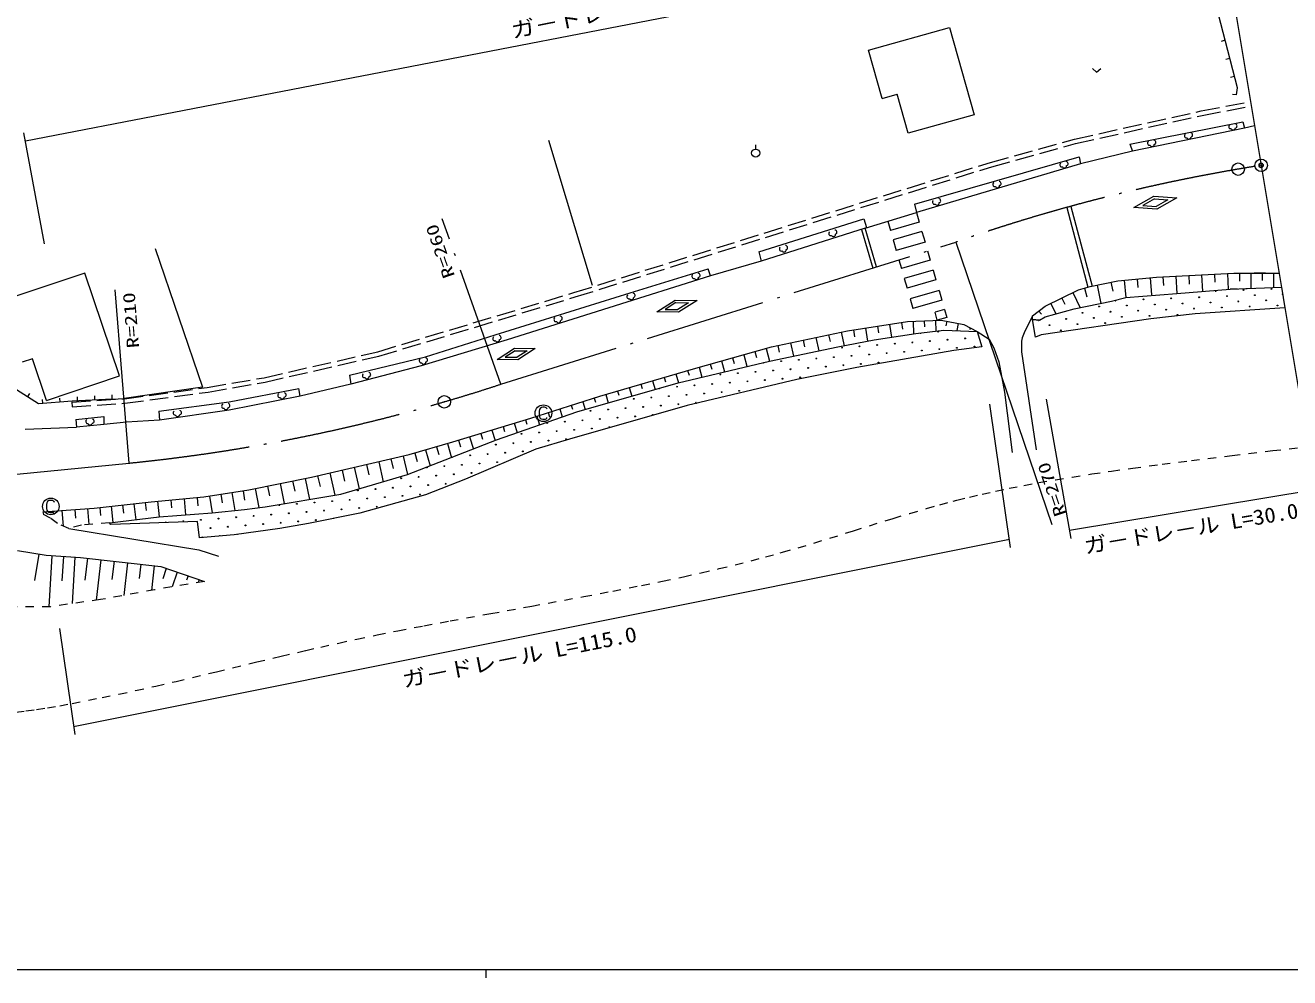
# Model space of a CAD drawing. Units: millimetres, scale not verified. Extents: x 20499 to 660499, y -46940 to 313060.
# Drawn here: x 393090 to 545244, y 137060 to 251617 of the extents above; entities that cross this region are included whole.
import ezdxf
from ezdxf.enums import TextEntityAlignment as Align

# ---------------------------------------------------------------- set-up
doc = ezdxf.new("R2010")
doc.units = ezdxf.units.MM
doc.header["$LTSCALE"] = 1000
doc.header["$PDMODE"] = 32
doc.header["$PDSIZE"] = 500
for name, pattern in [('USER1', [3, 2.25, -0.75]), ('USER2', [18.5, 14.557377, -1.819672, 0.303279, -1.819672]), ('USER3', [2, 1, -1])]:
    doc.linetypes.add(name, pattern=pattern)
for name, color, linetype, lineweight in [('M-BGD', 7, 'Continuous', 13), ('M-BMK-LINE', 2, 'USER2', 13), ('M-BMK-SRVR', 3, 'Continuous', 13), ('M-STR-HTXT', 7, 'Continuous', 13), ('M-TTL-BAND', 7, 'Continuous', 13)]:
    doc.layers.add(name, color=color, linetype=linetype, lineweight=lineweight)
doc.layers.add('M-OTRS', color=6, linetype='Continuous')
doc.styles.add('ＭＳ ゴシック', font='')
doc.styles.get('ＭＳ ゴシック').set_extended_font_data('MS Gothic')

# ---------------------------------------------------------------- blocks, each defined once
blk = doc.blocks.new('BUHIN1')
at = {"color": 3, "linetype": 'Continuous', "lineweight": 13}
for radius in [750, 22.5]:
    blk.add_circle((0, 0), radius, dxfattribs=at)
blk = doc.blocks.new('BUHIN13')
at = {"color": 6, "linetype": 'Continuous', "lineweight": 13}
for radius in [50, 1.5]:
    blk.add_circle((0, 0), radius, dxfattribs=at)
blk = doc.blocks.new('BUHIN5')
at = {"color": 7, "linetype": 'Continuous', "lineweight": 13}
blk.add_lwpolyline([(440, 475), (400, 570), (330, 640), (235, 695), (120, 725), (-75, 725), (-230, 695), (-390, 585), (-485, 445), (-525, 245), (-525, -245), (-485, -455), (-410, -580), (-265, -685), (-85, -725), (105, -725), (250, -710), (325, -665), (395, -600), (425, -530)], dxfattribs=at)
blk.add_circle((0, 0), 1000, dxfattribs=at)
blk = doc.blocks.new('BUHIN9')
at = {"color": 7, "linetype": 'Continuous', "lineweight": 13}
blk.add_line((0, 0), (500, 0), dxfattribs=at)
blk = doc.blocks.new('BUHIN12')
at = {"color": 7, "linetype": 'Continuous', "lineweight": 13}
blk.add_lwpolyline([(-345, 305), (-422, 265), (-482, 175), (-500, 98), (-500, 20), (-482, -60), (-442, -118), (-385, -158), (-305, -175), (-268, -175), (-235, -235), (-195, -305), (-118, -365), (-40, -382), (35, -382), (98, -365), (175, -325), (212, -285), (232, -235), (265, -175), (305, -175), (382, -158), (440, -118), (480, -60), (500, 20), (500, 98), (480, 175), (420, 265), (342, 305)], dxfattribs=at)

msp = doc.modelspace()

# ---------------------------------------------------------------- linework, layer by layer
at = {"layer": 'M-BGD'}
for p, q in [((494552, 248609), (504316, 251365)), ((504316, 251365), (507280, 240866)), ((504316, 251365), (507280, 240866)), ((496188, 242816), (494552, 248609)), ((538860, 243237), (538945, 244084)), ((496188, 242816), (498009, 243330)), ((499337, 238624), (498009, 243330)), ((507280, 240866), (499337, 238624)), ((525991, 237310), (539622, 240020)), ((539792, 239258), (526330, 236464)), ((539622, 240020), (539792, 239258)), ((541026, 239515), (539792, 239258)), ((456056, 237818), (461306, 220377)), ((480980, 236738), (480980, 237259)), ((526330, 236464), (520064, 234940)), ((525991, 237310), (526330, 236464)), ((500083, 230114), (519895, 235786)), ((520064, 234940), (500337, 229098)), ((519895, 235786), (520064, 234940)), ((500083, 230114), (500337, 229098)), ((518902, 229841), (521458, 220251)), ((526499, 229690), (528904, 231058)), ((528978, 230735), (527578, 229938)), ((527578, 229938), (529185, 229832)), ((528904, 231058), (531664, 230876)), ((528978, 230735), (530586, 230629)), ((530586, 230629), (529185, 229832)), ((531664, 230876), (529260, 229509)), ((481372, 224356), (493987, 228336)), ((493987, 228336), (494318, 227287)), ((494156, 227235), (500337, 229098)), ((500337, 229098), (500673, 227936)), ((518408, 229699), (520961, 220123)), ((529260, 229509), (526499, 229690)), ((494156, 227235), (481626, 223256)), ((493733, 227066), (495074, 222419)), ((495507, 222554), (494156, 227235)), ((496874, 228055), (497198, 226933)), ((500673, 227936), (497198, 226933)), ((500992, 226830), (497517, 225827)), ((500992, 226830), (501363, 225545)), ((497517, 225827), (497888, 224542)), ((501363, 225545), (497888, 224542)), ((408728, 224780), (414400, 208100)), ((481372, 224356), (481626, 223256)), ((501671, 224478), (501995, 223354)), ((465878, 219446), (475276, 222324)), ((475530, 221478), (475276, 222324)), ((481626, 223256), (475530, 221478)), ((498217, 223400), (498520, 222352)), ((501995, 223354), (498520, 222352)), ((502336, 222171), (498862, 221169)), ((502336, 222171), (502678, 220989)), ((400261, 221816), (391475, 218867)), ((404410, 209455), (400261, 221816)), ((475530, 221478), (451061, 213773)), ((498862, 221169), (499203, 219986)), ((502678, 220989), (499203, 219986)), ((521250, 220208), (524552, 220885)), ((523727, 220716), (523951, 219623)), ((524552, 220885), (529208, 221308)), ((525328, 220956), (525517, 218878)), ((526880, 221097), (526972, 220090)), ((528432, 221238), (528619, 219178)), ((529208, 221308), (533865, 221562)), ((529984, 221351), (530041, 220309)), ((531537, 221435), (531650, 219363)), ((533089, 221520), (533145, 220491)), ((533865, 221562), (538522, 221816)), ((534641, 221605), (534751, 219591)), ((536194, 221689), (536247, 220705)), ((537746, 221774), (537851, 219849)), ((538522, 221816), (543958, 221816)), ((539202, 221816), (539202, 220859)), ((540561, 221816), (540561, 219942)), ((542332, 221816), (540977, 221816)), ((541919, 221816), (541919, 220910)), ((542332, 221816), (543958, 221816)), ((543278, 221816), (543278, 220074)), ((449622, 214366), (465878, 219446)), ((503049, 219701), (499574, 218698)), ((503049, 219701), (503385, 218538)), ((515831, 217837), (519810, 219784)), ((519147, 219460), (520033, 217650)), ((519810, 219784), (521250, 220208)), ((520530, 219996), (520841, 218939)), ((522076, 220378), (522529, 218168)), ((525517, 218878), (531650, 219363)), ((531650, 219363), (538098, 219869)), ((538098, 219869), (544239, 220123)), ((544239, 220123), (544653, 217637)), ((469095, 217160), (471305, 218561)), ((471390, 218259), (470103, 217443)), ((471305, 218561), (473921, 218514)), ((471390, 218259), (472914, 218232)), ((472914, 218232), (471626, 217416)), ((473921, 218514), (471711, 217113)), ((473667, 218514), (473921, 218514)), ((499574, 218698), (499910, 217535)), ((503385, 218538), (499910, 217535)), ((514307, 216652), (515831, 217837)), ((516494, 218162), (517107, 216910)), ((517821, 218811), (518191, 218055)), ((519302, 217498), (523790, 218430)), ((523790, 218430), (525517, 218878)), ((544653, 217637), (533865, 216906)), ((471711, 217113), (469095, 217160)), ((470103, 217443), (471626, 217416)), ((499236, 215974), (503300, 216144)), ((503705, 217431), (502563, 217101)), ((502837, 216153), (502563, 217101)), ((502623, 216116), (502676, 214838)), ((503978, 216482), (502837, 216153)), ((503300, 216144), (506010, 215636)), ((503705, 217431), (503978, 216482)), ((514307, 216652), (513291, 214620)), ((514307, 216228), (514307, 216652)), ((514307, 216228), (515154, 216144)), ((514646, 214112), (514307, 216228)), ((515069, 217245), (515371, 216857)), ((515154, 216144), (515831, 216567)), ((528531, 216313), (515323, 214366)), ((515831, 216567), (519302, 217498)), ((533865, 216906), (528531, 216313)), ((482896, 212926), (492040, 214874)), ((491278, 214712), (491627, 213075)), ((492040, 214874), (499236, 215974)), ((492760, 214984), (492885, 214163)), ((494199, 215204), (494442, 213616)), ((495638, 215424), (495757, 214646)), ((497077, 215644), (497315, 214087)), ((498517, 215864), (498636, 215086)), ((499914, 216003), (499977, 214493)), ((500252, 214535), (503639, 214958)), ((501268, 216059), (501297, 215364)), ((503639, 214958), (507618, 214789)), ((503978, 216017), (503878, 215485)), ((505333, 215763), (505170, 214893)), ((506010, 215636), (507618, 214789)), ((506814, 215213), (506714, 215022)), ((507618, 214789), (509058, 213858)), ((507618, 214789), (508211, 212926)), ((507618, 214789), (508211, 212926)), ((513291, 214620), (513037, 214027)), ((451061, 213773), (440732, 210640)), ((441240, 211741), (449622, 214366)), ((483658, 213089), (483826, 212300)), ((485182, 213413), (485520, 211830)), ((486706, 213738), (486876, 212941)), ((488230, 214063), (488572, 212457)), ((489754, 214387), (489926, 213579)), ((490854, 212926), (495257, 213773)), ((495257, 213773), (500252, 214535)), ((509058, 213858), (509650, 212842)), ((513037, 214027), (512952, 213604)), ((512952, 213604), (512952, 212334)), ((515323, 214366), (514646, 214112)), ((432096, 209540), (441240, 211741)), ((449876, 211402), (451959, 212766)), ((452044, 212479), (450831, 211685)), ((450831, 211685), (452281, 211680)), ((451959, 212766), (454448, 212757)), ((452044, 212479), (453494, 212474)), ((453494, 212474), (452281, 211680)), ((454448, 212757), (452365, 211394)), ((473498, 210302), (482896, 212926)), ((478197, 211614), (478385, 210943)), ((479540, 211989), (479929, 210597)), ((480882, 212364), (481084, 211643)), ((482225, 212739), (482647, 211227)), ((482647, 211227), (490854, 212926)), ((504824, 212503), (493140, 210471)), ((504824, 212503), (493140, 210471)), ((508211, 212926), (504824, 212503)), ((508211, 212926), (504824, 212503)), ((509650, 212842), (510243, 211148)), ((512952, 212334), (514730, 200565)), ((393950, 211493), (392729, 211083)), ((395624, 206506), (393950, 211493)), ((440732, 210640), (432265, 208439)), ((452365, 211394), (449876, 211402)), ((462237, 207000), (473498, 210302)), ((471635, 208608), (482647, 211227)), ((472794, 210096), (472960, 209531)), ((474169, 210490), (474503, 209296)), ((475512, 210865), (475686, 210243)), ((476855, 211239), (477216, 209946)), ((493140, 210471), (485944, 209032)), ((493140, 210471), (485944, 209032)), ((510243, 211148), (510920, 207508)), ((395624, 206506), (404410, 209455)), ((432096, 209540), (432265, 208439)), ((459443, 205137), (471635, 208608)), ((468572, 208858), (468880, 207807)), ((469979, 209270), (470134, 208744)), ((471387, 209683), (471698, 208623)), ((485944, 209032), (472736, 205899)), ((485944, 209032), (472736, 205899)), ((414400, 208100), (405002, 206746)), ((417618, 206322), (426000, 207931)), ((426169, 207000), (417618, 205306)), ((426169, 207000), (426000, 207931)), ((432265, 208439), (426169, 207000)), ((453940, 204375), (462237, 207000)), ((462941, 207207), (463235, 206203)), ((464349, 207619), (464498, 207110)), ((465756, 208032), (466060, 206996)), ((467164, 208445), (467317, 207921)), ((510920, 207508), (511852, 200226)), ((403563, 206661), (405002, 206746)), ((409151, 205222), (417618, 206322)), ((457397, 205469), (457697, 204523)), ((472736, 205899), (458596, 201835)), ((472736, 205899), (458596, 201835)), ((458780, 205907), (458923, 205456)), ((460163, 206344), (460455, 205422)), ((461546, 206782), (461699, 206298)), ((399160, 204206), (402547, 204544)), ((399160, 204206), (399245, 203274)), ((402547, 204544), (402547, 203613)), ((409236, 204121), (405256, 203867)), ((409151, 205222), (409236, 204121)), ((417618, 205306), (409236, 204121)), ((444542, 201496), (453940, 204375)), ((449791, 201750), (459443, 205137)), ((453269, 204170), (453435, 203627)), ((454632, 204594), (454959, 203559)), ((456014, 205032), (456171, 204536)), ((393064, 203020), (399245, 203274)), ((402547, 203613), (399245, 203274)), ((405256, 203867), (402547, 203613)), ((447899, 202525), (448108, 201843)), ((449241, 202936), (449625, 201684)), ((450584, 203347), (450766, 202751)), ((451926, 203758), (452275, 202620)), ((439068, 197582), (449791, 201750)), ((439292, 199972), (444542, 201496)), ((442573, 200925), (442839, 200010)), ((443886, 201306), (444385, 199588)), ((445214, 201702), (445457, 200908)), ((446556, 202113), (447008, 200638)), ((458596, 201835), (454532, 200650)), ((458596, 201835), (454532, 200650)), ((427524, 197263), (439292, 199972)), ((437086, 199464), (437356, 198289)), ((438557, 199803), (439068, 197582)), ((439948, 200163), (440243, 199148)), ((441261, 200544), (441821, 198614)), ((454532, 200650), (446066, 197009)), ((454532, 200650), (446066, 197009)), ((431202, 198110), (431509, 196776)), ((432673, 198449), (433269, 195860)), ((434144, 198787), (434433, 197532)), ((435615, 199126), (436174, 196695)), ((419988, 195739), (427524, 197263)), ((423756, 196501), (424243, 194092)), ((425263, 196806), (425512, 195576)), ((426771, 197111), (427279, 194598)), ((428260, 197433), (428556, 196146)), ((429731, 197771), (430344, 195109)), ((431080, 195231), (439068, 197582)), ((446066, 197009), (441240, 195146)), ((408220, 194300), (414570, 194892)), ((413776, 194818), (413868, 193835)), ((414570, 194892), (419988, 195739)), ((415247, 194998), (415563, 192977)), ((416602, 195210), (416766, 194162)), ((417956, 195422), (418296, 193250)), ((419311, 195633), (419486, 194513)), ((420742, 195892), (421204, 193606)), ((421936, 193707), (431080, 195231)), ((422249, 196197), (422487, 195018)), ((441240, 195146), (433366, 192945)), ((395181, 193114), (401362, 193538)), ((397499, 193273), (397629, 191382)), ((399044, 193379), (399115, 192352)), ((400590, 193485), (400721, 191573)), ((401362, 193538), (408220, 194300)), ((402048, 193615), (402155, 192651)), ((403420, 193767), (403637, 191811)), ((404791, 193919), (404899, 192950)), ((406163, 194072), (406376, 192149)), ((407534, 194224), (407640, 193271)), ((409014, 194374), (409189, 192496)), ((410601, 194522), (410690, 193572)), ((412189, 194670), (412369, 192737)), ((415563, 192977), (419480, 193368)), ((419480, 193368), (421936, 193707)), ((395181, 193114), (395266, 192776)), ((396419, 193199), (396445, 192818)), ((403224, 191760), (409189, 192496)), ((403394, 191590), (403224, 191760)), ((413808, 191929), (403394, 191590)), ((409189, 192496), (415563, 192977)), ((414062, 189982), (413808, 191929)), ((414062, 189982), (413808, 191929)), ((433366, 192945), (427185, 191675)), ((433366, 192945), (427185, 191675)), ((398314, 191082), (413977, 188542)), ((418210, 190320), (414062, 189982)), ((418210, 190320), (414062, 189982)), ((423714, 191082), (418210, 190320)), ((423714, 191082), (418210, 190320)), ((427185, 191675), (423714, 191082)), ((427185, 191675), (423714, 191082)), ((392133, 188458), (395604, 187865)), ((394736, 188014), (394196, 184849)), ((395604, 187865), (399753, 187611)), ((395604, 187865), (399753, 187611)), ((396296, 187823), (395920, 181684)), ((397679, 187738), (397499, 184796)), ((399062, 187654), (398719, 182052)), ((399753, 187611), (409405, 186510)), ((400558, 187520), (400256, 184873)), ((402166, 187336), (401610, 182459)), ((403775, 187153), (403523, 184946)), ((413977, 188542), (416348, 187780)), ((405384, 186969), (404936, 183042)), ((406992, 186786), (406796, 185065)), ((408601, 186602), (408264, 183647)), ((409405, 186510), (414654, 184732)), ((410061, 186288), (409642, 185051)), ((411374, 185844), (410775, 184077)), ((412686, 185399), (412506, 184869)), ((413998, 184955), (413878, 184601))]:
    msp.add_line(p, q, dxfattribs=at)
at = {"layer": 'M-BGD', "linetype": 'USER1'}
for p, q in [((534602, 241321), (540452, 242423)), ((519339, 237929), (534602, 241321)), ((519472, 237395), (534712, 240782)), ((534712, 240782), (540554, 241882)), ((509241, 235129), (519339, 237929)), ((509396, 234601), (519472, 237395)), ((493484, 230215), (509241, 235129)), ((493648, 229690), (509396, 234601)), ((459113, 219464), (493484, 230215)), ((459274, 218938), (493648, 229690)), ((435512, 212358), (459113, 219464)), ((435652, 211826), (459274, 218938)), ((421828, 209233), (435512, 212358)), ((421936, 208693), (435652, 211826)), ((414994, 208052), (421828, 209233)), ((415078, 207508), (421936, 208693)), ((405032, 206701), (414994, 208052)), ((405087, 206153), (415078, 207508)), ((398701, 206279), (405032, 206701)), ((398701, 206279), (398737, 205730)), ((398737, 205730), (405087, 206153))]:
    msp.add_line(p, q, dxfattribs=at)
at = {"layer": 'M-BGD', "linetype": 'USER3'}
for p, q in [((540977, 219954), (538098, 219869)), ((515154, 216144), (514307, 216228)), ((503639, 214958), (507618, 214789)), ((396112, 192352), (395266, 192776)), ((396959, 191675), (396112, 192352)), ((403224, 191760), (399838, 191506)), ((398314, 191082), (396959, 191675)), ((399838, 191506), (398314, 191082)), ((414654, 184732), (408643, 183716)), ((408643, 183716), (402124, 182531)), ((396112, 181684), (391032, 181684)), ((402124, 182531), (396112, 181684))]:
    msp.add_line(p, q, dxfattribs=at)
at = {"layer": 'M-BGD'}
for points in [[(538860, 243237), (538945, 244084), (535812, 256360)], [(521508, 246439), (522008, 245967), (522508, 246439)], [(403563, 206661), (398737, 206407), (394673, 206068), (390694, 208608), (387815, 219700)]]:
    msp.add_lwpolyline(points, dxfattribs=at)
at = {"layer": 'M-BGD', "linetype": 'USER3'}
msp.add_lwpolyline([(391968, 169006), (393154, 169148), (394449, 169325), (395752, 169523), (397242, 169772), (398730, 170040), (402339, 170756), (404355, 171165), (406365, 171593), (408809, 172138), (411246, 172701), (416097, 173861), (420949, 175037), (423891, 175740), (426847, 176424), (428649, 176827), (430805, 177316), (432975, 177786), (435451, 178301), (437932, 178797), (441063, 179398), (444209, 179982), (449118, 180869), (454040, 181750), (460295, 182899), (463775, 183563), (467251, 184246), (469770, 184760), (472285, 185294), (474433, 185769), (476577, 186264), (478501, 186727), (480421, 187211), (482180, 187674), (483944, 188159), (484214, 188235), (486097, 188776), (487985, 189339), (492753, 190819), (497528, 192309), (499519, 192911), (501525, 193496), (503122, 193943), (504734, 194373), (505189, 194490), (506701, 194866), (508218, 195222), (509848, 195583), (511482, 195924), (513258, 196274), (515048, 196605), (517050, 196955), (519055, 197284), (521430, 197652), (523818, 198001), (526347, 198354), (529878, 198825), (533409, 199276), (538300, 199875), (543202, 200455), (547429, 200948)], dxfattribs=at)
at = {"layer": 'M-BGD'}
for centre, radius in [((480980, 236247), 484), ((536330, 219650), 50), ((539681, 219775), 50), ((541047, 219154), 50), ((543033, 219899), 50), ((522302, 217786), 50), ((525654, 217910), 50), ((527640, 218656), 50), ((529006, 218035), 50), ((530992, 218780), 50), ((532357, 218160), 50), ((533723, 217539), 50), ((534344, 218905), 50), ((535709, 218284), 50), ((537075, 217664), 50), ((537695, 219030), 50), ((539061, 218409), 50), ((540427, 217789), 50), ((542413, 218534), 50), ((543778, 217913), 50), ((518330, 216295), 50), ((520316, 217041), 50), ((521682, 216420), 50), ((523668, 217165), 50), ((525033, 216545), 50), ((527019, 217290), 50), ((528385, 216669), 50), ((530371, 217415), 50), ((531737, 216794), 50), ((502927, 214776), 50), ((516344, 215550), 50), ((517709, 214930), 50), ((519695, 215675), 50), ((523047, 215800), 50), ((493488, 212999), 50), ((495603, 213159), 50), ((497718, 213319), 50), ((499833, 213478), 50), ((501949, 213638), 50), ((504064, 213798), 50), ((506179, 213958), 50), ((507317, 212980), 50), ((488279, 211542), 50), ((490394, 211702), 50), ((491372, 212840), 50), ((492510, 211862), 50), ((494625, 212022), 50), ((496740, 212181), 50), ((498856, 212341), 50), ((500971, 212501), 50), ((503086, 212660), 50), ((505202, 212820), 50), ((480955, 209926), 50), ((483071, 210086), 50), ((484049, 211223), 50), ((485186, 210245), 50), ((486164, 211383), 50), ((487301, 210405), 50), ((489417, 210565), 50), ((491532, 210724), 50), ((493647, 210884), 50), ((495763, 211044), 50), ((475747, 208469), 50), ((476725, 209606), 50), ((477862, 208629), 50), ((478840, 209766), 50), ((479978, 208788), 50), ((482093, 208948), 50), ((484208, 209108), 50), ((486324, 209267), 50), ((470539, 207012), 50), ((471516, 208150), 50), ((472654, 207172), 50), ((473632, 208309), 50), ((474769, 207331), 50), ((476885, 207491), 50), ((479000, 207651), 50), ((463215, 205395), 50), ((465330, 205555), 50), ((466308, 206693), 50), ((467446, 205715), 50), ((468423, 206852), 50), ((469561, 205875), 50), ((471676, 206034), 50), ((458007, 203939), 50), ((460122, 204098), 50), ((461100, 205236), 50), ((462237, 204258), 50), ((464352, 204418), 50), ((466468, 204577), 50), ((452798, 202482), 50), ((454913, 202641), 50), ((455891, 203779), 50), ((457029, 202801), 50), ((459144, 202961), 50), ((461259, 203120), 50), ((463375, 203280), 50), ((449705, 201184), 50), ((451820, 201344), 50), ((453936, 201504), 50), ((456051, 201664), 50), ((458166, 201823), 50), ((446612, 199887), 50), ((448727, 200047), 50), ((450843, 200207), 50), ((452958, 200366), 50), ((441404, 198430), 50), ((443519, 198590), 50), ((445634, 198750), 50), ((446772, 197772), 50), ((447749, 198909), 50), ((449865, 199069), 50), ((438310, 197133), 50), ((440426, 197293), 50), ((441563, 196315), 50), ((442541, 197453), 50), ((443679, 196475), 50), ((444656, 197612), 50), ((433102, 195676), 50), ((435217, 195836), 50), ((436355, 194858), 50), ((437333, 195996), 50), ((438470, 195018), 50), ((439448, 196155), 50), ((440585, 195178), 50), ((423663, 193900), 50), ((425778, 194060), 50), ((427894, 194219), 50), ((429031, 193242), 50), ((430009, 194379), 50), ((431146, 193401), 50), ((432124, 194539), 50), ((433262, 193561), 50), ((434240, 194698), 50), ((435377, 193721), 50), ((412109, 191964), 50), ((414224, 192124), 50), ((416339, 192283), 50), ((418455, 192443), 50), ((420570, 192603), 50), ((422685, 192762), 50), ((423823, 191785), 50), ((424801, 192922), 50), ((425938, 191944), 50), ((426916, 193082), 50), ((428053, 192104), 50), ((415362, 191146), 50), ((417477, 191306), 50), ((419592, 191465), 50), ((421707, 191625), 50)]:
    msp.add_circle(centre, radius, dxfattribs=at)
for centre, start, end in [((544399, 219279), 121.58849, 257.29984), ((524288, 218531), 161.15611, 47.88182), ((514978, 216171), 184.57141, 344.1029), ((516964, 216916), 254.67713, 315.35154), ((500811, 214616), 199.48416, 354.75327), ((505042, 214935), 224.54346, 310.59259), ((481933, 211063), 200.39837, 6.35311), ((469401, 207990), 215.61516, 356.16759), ((464193, 206533), 252.59158, 319.19117), ((473791, 206194), 313.7407, 252.94785), ((468583, 204737), 338.91544, 233.15492), ((444497, 199728), 242.77957, 339.70898), ((409993, 191804), 2.86806, 180.86074), ((430169, 192264), 40.39764, 162.824), ((416499, 190168), 19.47827, 169.83899), ((418614, 190328), 81.88205, 113.88207), ((414384, 190008), 4.83972, 184.47755)]:
    msp.add_arc(centre, 50, start, end, dxfattribs=at)
at = {"layer": 'M-BMK-LINE', "linetype": 'Continuous'}
for p, q in [((536409, 267194), (548637, 193689)), ((505078, 225542), (516625, 191580)), ((405595, 198956), (403902, 219784))]:
    msp.add_line(p, q, dxfattribs=at)
at = {"layer": 'M-BMK-LINE'}
for p, q in [((450299, 208439), (443272, 228336)), ((450299, 208439), (505078, 225542)), ((373676, 195824), (405595, 198956))]:
    msp.add_line(p, q, dxfattribs=at)
for centre, start, end in [((574401, 27314), 99.1347, 109.27536), ((384629, 407907), 275.73003, 288.22307)]:
    msp.add_arc(centre, 210000, start, end, dxfattribs=at)
at = {"layer": 'M-OTRS'}
msp.add_point((541803, 234769), dxfattribs=at)
at = {"layer": 'M-STR-HTXT'}
for p, q in [((393115, 237709), (536692, 265492)), ((395385, 225344), (392934, 238693)), ((511656, 188823), (509172, 206045)), ((515949, 206645), (518902, 189905)), ((518728, 190890), (548288, 195788)), ((398906, 167290), (511513, 189812)), ((397208, 179065), (399049, 166301))]:
    msp.add_line(p, q, dxfattribs=at)
at = {"layer": 'M-TTL-BAND'}
for p, q in [((20499, 138060), (559499, 138060)), ((448499, 138060), (448499, 137060))]:
    msp.add_line(p, q, dxfattribs=at)

# ---------------------------------------------------------------- block references
at = {"layer": 'M-BGD'}
for name, p, rotation in [('BUHIN9', (537484, 249810), 194.31707), ('BUHIN9', (538041, 247626), 194.31707), ('BUHIN9', (538598, 245443), 194.31707), ('BUHIN9', (538860, 243237), 174.26868), ('BUHIN12', (538418, 239410), 10.49165), ('BUHIN12', (528655, 237414), 11.66857), ('BUHIN12', (533079, 238320), 11.72489), ('BUHIN12', (518095, 234837), 16.44767), ('BUHIN12', (510030, 232465), 14.27909), ('BUHIN12', (502773, 230373), 18.3265), ('BUHIN12', (490287, 226590), 17.53645), ('BUHIN12', (484347, 224731), 18.05773), ('BUHIN12', (473813, 221415), 14.65984), ('BUHIN12', (466001, 218992), 18.17825), ('BUHIN12', (457221, 216227), 15.33574), ('BUHIN12', (449859, 213931), 14.96023), ('BUHIN12', (441011, 211249), 10.99093), ('BUHIN12', (434171, 209491), 14.32593), ('BUHIN9', (393372, 206899), 57.44785), ('BUHIN9', (399387, 206442), 93.01276), ('BUHIN9', (401475, 206551), 93.01276), ('BUHIN9', (403563, 206661), 93.01276), ('BUHIN12', (423990, 207060), 8.78133), ('BUHIN9', (395218, 206114), 94.76834), ('BUHIN9', (397302, 206288), 94.76834), ('BUHIN12', (417224, 205785), 7.31046), ('BUHIN12', (400880, 203925), 4.43437), ('BUHIN12', (411393, 204947), 5.8494)]:
    msp.add_blockref(name, p, dxfattribs=dict(at, rotation=rotation))
for p in [(455438, 204959), (396162, 193749)]:
    msp.add_blockref('BUHIN5', p, dxfattribs=at)
at = {"layer": 'M-BMK-SRVR'}
for p in [(539037, 234315), (541803, 234769), (443512, 206331)]:
    msp.add_blockref('BUHIN1', p, dxfattribs=at)
at = {"layer": 'M-OTRS'}
msp.add_blockref('BUHIN13', (541803, 234769), dxfattribs=at)

# ---------------------------------------------------------------- texts
at = {"layer": 'M-BGD', "style": 'ＭＳ ゴシック', "width": 1.35}
for s, rotation, p in [('R=260', 109.1, (445221, 221638)), ('R=210', 94.6, (407232, 212875)), ('R=270', 108.6, (518796, 192979))]:
    msp.add_text(s, height=1466, rotation=rotation, dxfattribs=at).set_placement(p, align=Align.BOTTOM_LEFT)
at = {"layer": 'M-STR-HTXT', "style": 'ＭＳ ゴシック'}
for s, rotation, width, p in [('ガ－ドレ－ル L=147.5', 11.1, 1.15, (451865, 249521)), ('ガ－ドレ－ル L=30.0', 9.5, 1.1, (520750, 187513)), ('ガ－ドレ－ル L=115.0', 11.2, 1.15, (438752, 171423))]:
    msp.add_text(s, height=1833, rotation=rotation, dxfattribs=dict(at, width=width)).set_placement(p, align=Align.BOTTOM_LEFT)

doc.saveas('drawing.dxf')
